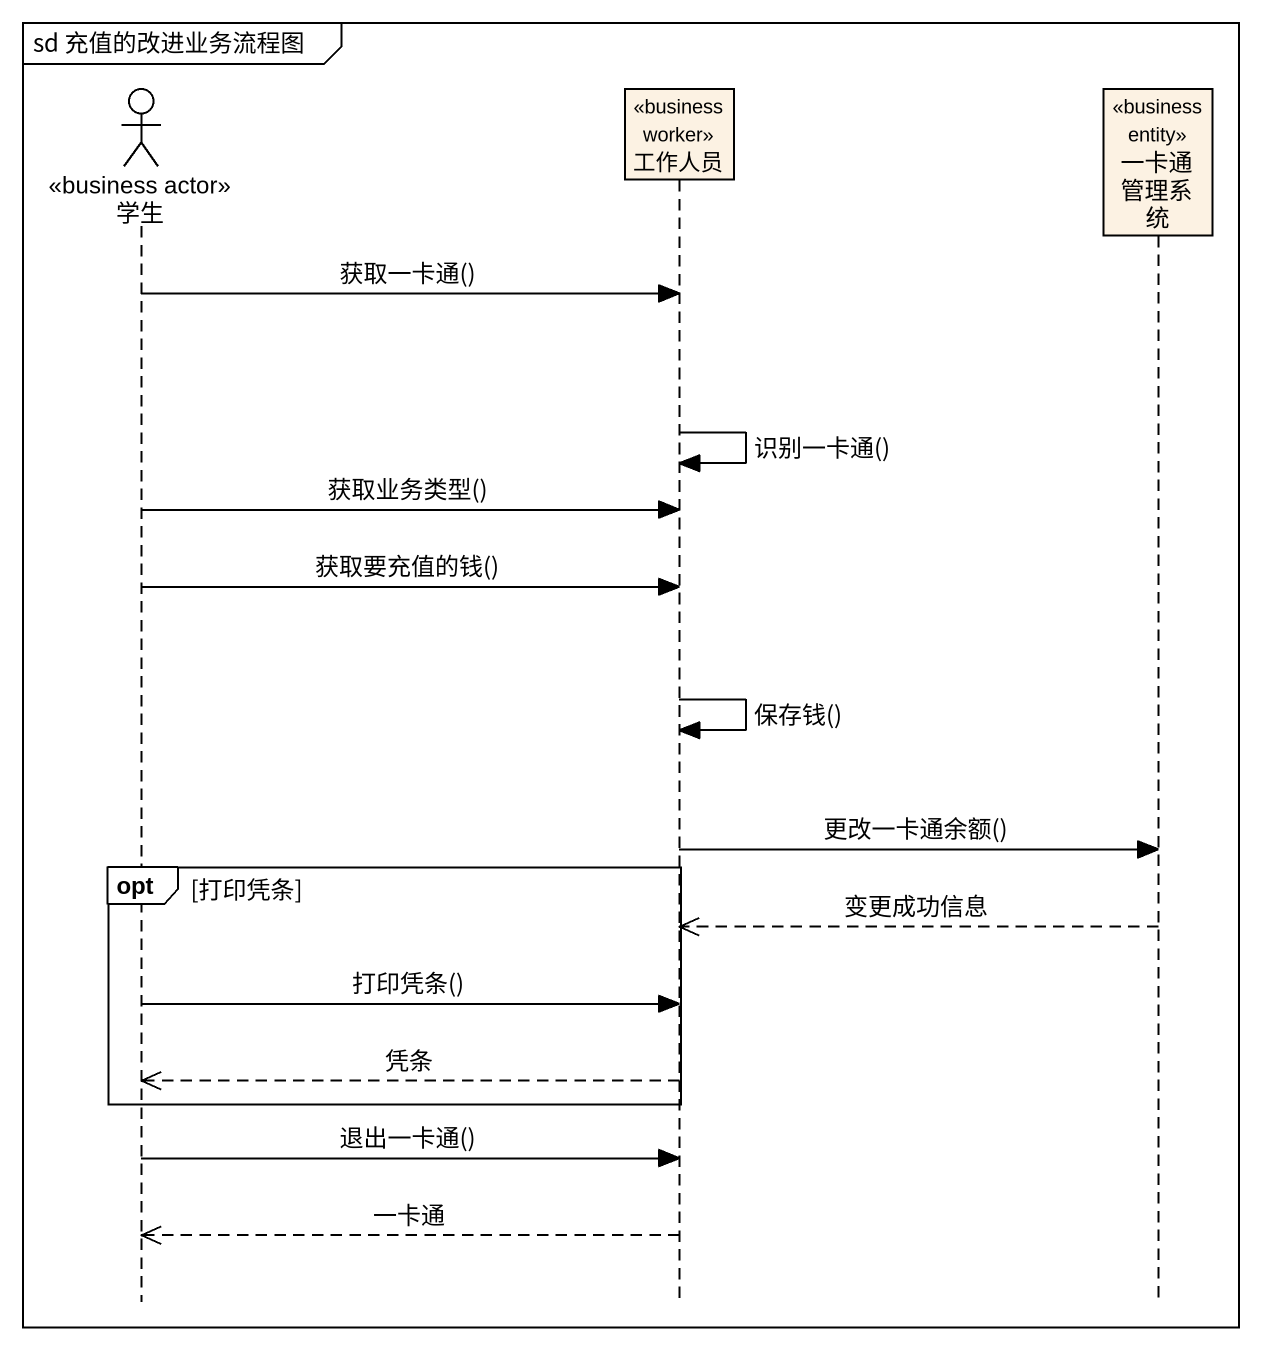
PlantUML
@startuml
mainframe sd 充值的改进业务流程图
hide footbox
actor 学生 <<business actor>>
participant 工作人员 <<business worker>> #FCF2E3
participant 一卡通管理系统 <<business entity>> #FCF2E3

学生 -> 工作人员 : 获取一卡通()
工作人员 -> 工作人员 : 识别一卡通()
学生 -> 工作人员 : 获取业务类型()
学生 -> 工作人员 : 获取要充值的钱()
工作人员 -> 工作人员 : 保存钱()
工作人员 -> 一卡通管理系统 : 更改一卡通余额()
opt 打印凭条
  一卡通管理系统 -->> 工作人员 : 变更成功信息
  学生 -> 工作人员 : 打印凭条()
  工作人员 -->> 学生 : 凭条
end
学生 -> 工作人员 : 退出一卡通()
工作人员 -->> 学生 : 一卡通
@enduml
